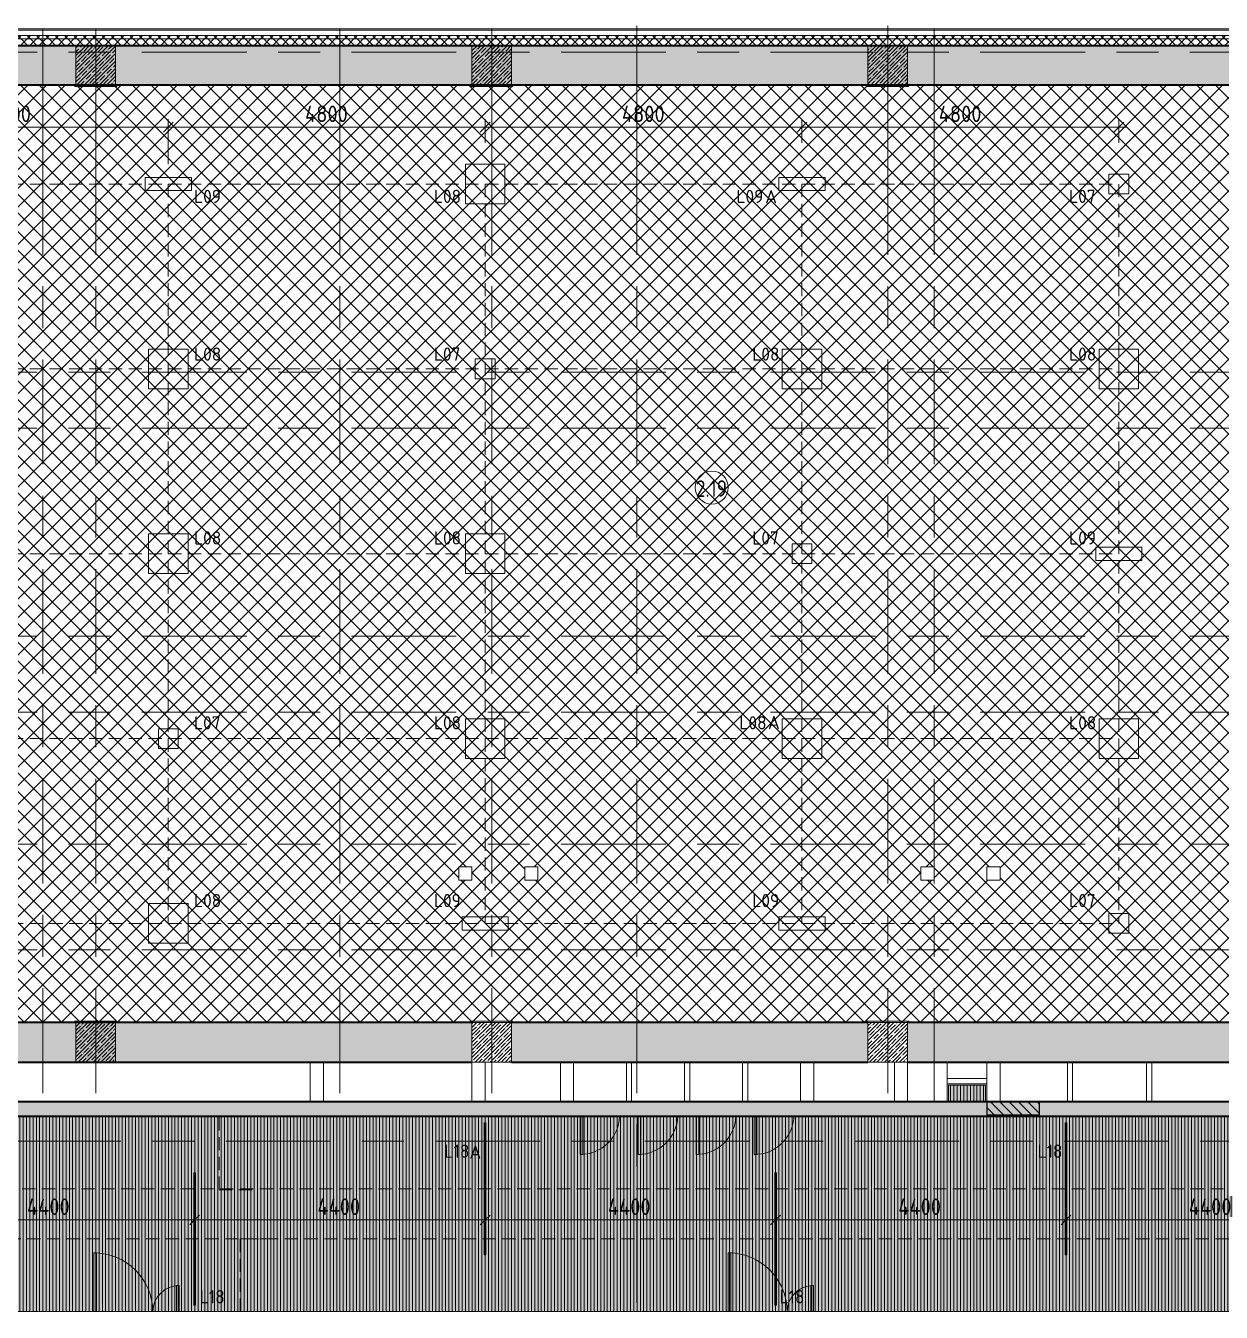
# Model space of a CAD drawing. Header units: millimetres. Extents: x 35224 to 234359, y -8553 to 29000.
# Drawn here: x 47400 to 65512, y 7910 to 27398 of the extents above; entities that cross this region are included whole.
import ezdxf

# ---------------------------------------------------------------- set-up
doc = ezdxf.new("R2010")
doc.units = ezdxf.units.MM
doc.linetypes.add('ADSK_Штрих_ш2 п1', pattern=[300, 200, -100])
doc.linetypes.add('Осевая', pattern=[3175, 635, -476.25, 1587.5, -476.25])
for name, color, linetype, lineweight in [('A-ANNO-DIMS', 7, 'Continuous', 9), ('A-ANNO-DIMS-100', 7, 'Continuous', 9), ('A-AREA-IDEN', 7, 'Continuous', 9), ('A-CLNG-PATT', 7, 'Continuous', 9), ('A-DETL-1', 7, 'ADSK_Штрих_ш2 п1', 9), ('A-DETL-GENF', 7, 'Continuous', 9), ('A-DOOR', 7, 'Continuous', 9), ('A-DOOR-1', 7, 'Continuous', 13), ('A-GLAZ-CWMG', 7, 'Continuous', 9), ('A-WALL', 7, 'Continuous', 9), ('E-LITE-EQPM-IDEN', 7, 'Continuous', 9), ('I-WALL', 7, 'Continuous', 9), ('S-COLS', 7, 'Continuous', 9), ('Оси', 7, 'Continuous', 9), ('Оси-2', 7, 'Осевая', 9)]:
    doc.layers.add(name, color=color, linetype=linetype, lineweight=lineweight)
for name, color, linetype, lineweight, true_color in [('A-ANNO-NOTE', 1, 'Continuous', 9, 0xff0000), ('A-CLNG-1', 7, 'Continuous', 9, 0xc0c0c0), ('A-WALL-1', 7, 'Continuous', 25, 0x3c3c3c), ('A-WALL-2', 7, 'Continuous', 13, 0x3c3c3c), ('A-WALL-3', 7, 'Continuous', 35, 0x3c3c3c), ('A-WALL-FNSH-2', 7, 'Continuous', 9, 0x3c3c3c), ('E-LITE-EQPM-1', 1, 'Continuous', 9, 0xff0000), ('G-ANNO-TEXT-1', 1, 'Continuous', 9, 0xff0000)]:
    doc.layers.add(name, color=color, linetype=linetype, lineweight=lineweight, true_color=true_color)
doc.layers.add('A-CLNG-PATT-1', color=7, linetype='Continuous', lineweight=9, transparency=1)
doc.styles.add('GOST Common', font='GOST_Common.ttf', dxfattribs={"height": 200})
doc.styles.add('GOST Common_1', font='GOST_Common.ttf', dxfattribs={"width": 0.9, "height": 250})
doc.styles.add('ISOCPEUR', font='isocpeur.ttf', dxfattribs={"width": 0.9, "height": 250})
doc.styles.add('ISOCPEUR_1', font='isocpeur.ttf', dxfattribs={"height": 200})
doc.dimstyles.new('ISO-2_5_0_9К_БОЛЬШОЙ', dxfattribs={"dimscale": 304.8, "dimtxt": 248.995294, "dimasz": 0.492126, "dimexe": 0.393701, "dimexo": 0.984252, "dimgap": 0, "dimtad": 1, "dimdec": 0, "dimrnd": 10, "dimzin": 0, "dimdsep": 46, "dimtxsty": 'ISOCPEUR', "dimblk1": 'OBLIQUE', "dimblk2": 'OBLIQUE', "dimsah": 1, "dimcen": 0.09, "dimdle": 0.393701, "dimazin": 0, "dimtfac": 1, "dimtdec": 4, "dimtix": 1, "dimtmove": 0, "dimatfit": 3, "dimfxl": 1, "dimtvp": 1, "dimtolj": 1, "dimtzin": 0, "dimarcsym": 2})
pattern_1 = [(45, (0, 0), (-70.71068, 70.71068), []), (135, (0, 0), (-70.71068, -70.71068), [])]
pattern_2 = [(45, (0, 0), (-57.02463, 57.02463), []), (45, (57.025, 0), (-57.02463, 57.02463), [100.806, -20.161, 3.353, -16.808])]

# ---------------------------------------------------------------- blocks, each defined once
blk = doc.blocks.new('BSC_Колонна _Прямоугольная - 600х600-23205375-План расстановки осветительного оборудования 3 этажа в осях 12-23')
at = {"layer": 'S-COLS'}
h = blk.add_hatch(dxfattribs=at)
h.set_pattern_fill('FP_6', color=256, style=0, pattern_type=2)
h.set_pattern_definition([(45, (-54460, -12000), (-57.02463, 57.02463), []), (45, (-54402.975, -12000), (-57.02463, 57.02463), [100.806, -20.161, 3.353, -16.808])])
h.paths.add_polyline_path([(-300, -300), (300, -300), (300, 300), (-300, 300)])
for p, q in [((300, 300), (-300, 300)), ((-300, 300), (-300, -300)), ((300, -300), (300, 300)), ((-300, -300), (300, -300))]:
    blk.add_line(p, q, dxfattribs=at)
blk = doc.blocks.new('BSC_Колонна _Прямоугольная - 600х600-V16-План расстановки осветительного оборудования 3 этажа в осях 12-23')
at = {"layer": 'S-COLS'}
h = blk.add_hatch(dxfattribs=at)
h.set_pattern_fill('FP_11', color=256, style=0, pattern_type=2)
h.set_pattern_definition([(45, (-60460, -12000), (-57.02463, 57.02463), []), (45, (-60402.975, -12000), (-57.02463, 57.02463), [100.806, -20.161, 3.353, -16.808])])
h.paths.add_polyline_path([(-300, -300), (300, -300), (300, 300), (-300, 300), (-300, -177)])
for p, q in [((300, 300), (-300, 300)), ((-300, 300), (-300, -300)), ((300, -300), (300, 300)), ((-300, -300), (300, -300))]:
    blk.add_line(p, q, dxfattribs=at)
blk = doc.blocks.new('110_Дверь_СКБ_1Ст - д-18 700x2100h_Технический шкаф ЭОМ и СС-23257539-План расстановки осветительного оборудования 3 этажа в осях 12-23')
at = {"layer": 'A-DOOR'}
blk.add_arc((312.5, 100), 600, 90, 177.98443, dxfattribs=at)
at = {"layer": 'A-DOOR-1'}
for p, q in [((312.5, 700), (272.5, 700)), ((272.5, 700), (272.5, 121)), ((312.5, 121), (312.5, 700))]:
    blk.add_line(p, q, dxfattribs=at)
blk = doc.blocks.new('110_Дверь_СКБ_1Ст - д-18 700x2100h_Технический шкаф ЭОМ и СС-V28-План расстановки осветительного оборудования 3 этажа в осях 12-23')
at = {"layer": 'A-DOOR'}
for start, end in [(90, 170), (170.01463, 177.98443)]:
    blk.add_arc((312.5, 100), 600, start, end, dxfattribs=at)
at = {"layer": 'A-DOOR-1'}
for p, q in [((312.5, 700), (272.5, 700)), ((272.5, 700), (272.5, 121)), ((312.5, 121), (312.5, 700))]:
    blk.add_line(p, q, dxfattribs=at)
blk = doc.blocks.new('Downlight - Strip - 2000 мм-27655400-План расстановки осветительного оборудования 3 этажа в осях 12-23')
at = {"layer": 'E-LITE-EQPM-1'}
for p, q in [((-1000, -231), (-1000, -206)), ((-1000, -206), (-981, -206)), ((-981, -231), (-1000, -231)), ((-981, -231), (-981, -206)), ((-981, -206), (981, -206)), ((-981, -206), (-981, -231)), ((-981, -231), (-981, -206)), ((-981, -206), (981, -206)), ((981, -231), (-981, -231)), ((981, -231), (-981, -231)), ((981, -206), (981, -231)), ((981, -231), (981, -206)), ((981, -206), (1000, -206)), ((981, -206), (981, -231)), ((1000, -231), (981, -231)), ((1000, -206), (1000, -231))]:
    blk.add_line(p, q, dxfattribs=at)
blk = doc.blocks.new('Дверь_Витражная_остекление_ - ДВН_ДАО_Главный вход_1200 в свету-31742133-План расстановки осветительного оборудования 3 этажа в осях 12-23')
at = {"layer": 'A-DETL-GENF'}
for p, q in [((-607.5, 925), (-647.5, 925)), ((-647.5, 925), (-647.5, 36)), ((-607.5, 36), (-607.5, 925)), ((647.5, 430), (607.5, 430)), ((607.5, 430), (607.5, 36)), ((647.5, 36), (647.5, 430))]:
    blk.add_line(p, q, dxfattribs=at)
at = {"layer": 'A-DOOR'}
for p, q in [((-647.5, 925), (-647.5, 36)), ((647.5, 430), (647.5, 36))]:
    blk.add_line(p, q, dxfattribs=at)
for centre, radius, start, end in [((-647.5, 30), 895, 0.38541, 90), ((647.5, 30), 400, 90, 179.13502)]:
    blk.add_arc(centre, radius, start, end, dxfattribs=at)
blk = doc.blocks.new('Дверь_Витражная_остекление_ - ДВН_ДАО_Главный вход_1200 в свету-V50-План расстановки осветительного оборудования 3 этажа в осях 12-23')
at = {"layer": 'A-DETL-GENF'}
for p, q in [((-607, 925), (-647, 925)), ((-647, 925), (-647, 35)), ((-607, 35), (-607, 925)), ((647, 430), (607, 430)), ((607, 430), (607, 35)), ((647, 35), (647, 430))]:
    blk.add_line(p, q, dxfattribs=at)
at = {"layer": 'A-DOOR'}
for p, q in [((-647, 925), (-647, 35)), ((647, 430), (647, 35))]:
    blk.add_line(p, q, dxfattribs=at)
for centre, radius, start, end in [((-647, 30), 895, 37.7119, 90), ((-647, 30), 895, 0.3389, 34.9962), ((647, 30), 400, 90, 179.2393)]:
    blk.add_arc(centre, radius, start, end, dxfattribs=at)
blk = doc.blocks.new('Прямоугольный импост - 50 x 70 мм-31720913-План расстановки осветительного оборудования 3 этажа в осях 12-23')
at = {"layer": 'A-GLAZ-CWMG'}
blk.add_line((59605, 7921), (60400, 7921), dxfattribs=at)
blk = doc.blocks.new('Прямоугольный импост - 50 x 70 мм-31701710-План расстановки осветительного оборудования 3 этажа в осях 12-23')
at = {"layer": 'A-GLAZ-CWMG'}
blk.add_line((58040, 7921), (59335, 7921), dxfattribs=at)
blk = doc.blocks.new('Прямоугольный импост - 50 x 70 мм-32257329-План расстановки осветительного оборудования 3 этажа в осях 12-23')
at = {"layer": 'A-GLAZ-CWMG'}
blk.add_line((0, -35), (-70, -35), dxfattribs=at)
blk = doc.blocks.new('Прямоугольный импост - 50 x 70 мм-32257330-План расстановки осветительного оборудования 3 этажа в осях 12-23')
at = {"layer": 'A-GLAZ-CWMG'}
blk.add_line((-70, -35), (0, -35), dxfattribs=at)
blk = doc.blocks.new('Прямоугольный импост - 50 x 70 мм-32257325-План расстановки осветительного оборудования 3 этажа в осях 12-23')
at = {"layer": 'A-GLAZ-CWMG'}
blk.add_line((35, -35), (-35, -35), dxfattribs=at)
blk = doc.blocks.new('Прямоугольный импост - 50 x 70 мм-31701712-План расстановки осветительного оборудования 3 этажа в осях 12-23')
at = {"layer": 'A-GLAZ-CWMG'}
blk.add_line((59405, 7921), (59535, 7921), dxfattribs=at)
blk = doc.blocks.new('Прямоугольный импост - 50 x 70 мм-32257326-План расстановки осветительного оборудования 3 этажа в осях 12-23')
at = {"layer": 'A-GLAZ-CWMG'}
blk.add_line((35, -35), (-35, -35), dxfattribs=at)
blk = doc.blocks.new('DIMBLOCK21-План расстановки осветительного оборудования 3 этажа в осях 12-23')
at = {"layer": 'A-ANNO-DIMS-100'}
for p, q in [((44760, 25625), (44760, 25982)), ((49560, 25300), (49560, 25982)), ((44760, 25862), (49560, 25862)), ((44760, 25862), (44760, 25625)), ((49560, 25862), (49560, 25300))]:
    blk.add_line(p, q, dxfattribs=at)
at = {"layer": 'A-ANNO-DIMS-100', "lineweight": 20}
for p, q in [((44760, 25862), (44835, 25937)), ((49560, 25862), (49635, 25937)), ((44760, 25862), (44685, 25787)), ((49560, 25862), (49485, 25787))]:
    blk.add_line(p, q, dxfattribs=at)
at = {"layer": 'A-ANNO-DIMS-100', "color": 0, "insert": (46832, 26188), "char_height": 250, "width": 787.21, "attachment_point": 1, "line_spacing_factor": 1.149209, "style": 'ISOCPEUR'}
blk.add_mtext('4800', dxfattribs=at)
blk = doc.blocks.new('_Oblique')
at = {"color": 0, "linetype": 'ByBlock', "lineweight": -2}
blk.add_line((-0.5, -0.5), (0.5, 0.5), dxfattribs=at)
blk = doc.blocks.new('DIMBLOCK22-План расстановки осветительного оборудования 3 этажа в осях 12-23')
at = {"layer": 'A-ANNO-DIMS-100'}
for p, q in [((49560, 25300), (49560, 25982)), ((54360, 25625), (54360, 25982)), ((49560, 25862), (54360, 25862)), ((49560, 25862), (49560, 25300)), ((54360, 25862), (54360, 25625))]:
    blk.add_line(p, q, dxfattribs=at)
at = {"layer": 'A-ANNO-DIMS-100', "lineweight": 20}
for p, q in [((49560, 25862), (49635, 25937)), ((54360, 25862), (54435, 25937)), ((49560, 25862), (49485, 25787)), ((54360, 25862), (54285, 25787))]:
    blk.add_line(p, q, dxfattribs=at)
at = {"layer": 'A-ANNO-DIMS-100', "color": 0, "insert": (51632, 26188), "char_height": 250, "width": 787.21, "attachment_point": 1, "line_spacing_factor": 1.149209, "style": 'ISOCPEUR'}
blk.add_mtext('4800', dxfattribs=at)
blk = doc.blocks.new('DIMBLOCK23-План расстановки осветительного оборудования 3 этажа в осях 12-23')
at = {"layer": 'A-ANNO-DIMS-100'}
for p, q in [((54360, 25625), (54360, 25982)), ((59160, 25625), (59160, 25982)), ((54360, 25862), (59160, 25862)), ((54360, 25862), (54360, 25625)), ((59160, 25862), (59160, 25625))]:
    blk.add_line(p, q, dxfattribs=at)
at = {"layer": 'A-ANNO-DIMS-100', "lineweight": 20}
for p, q in [((54360, 25862), (54435, 25937)), ((59160, 25862), (59235, 25937)), ((54360, 25862), (54285, 25787)), ((59160, 25862), (59085, 25787))]:
    blk.add_line(p, q, dxfattribs=at)
at = {"layer": 'A-ANNO-DIMS-100', "color": 0, "insert": (56432, 26188), "char_height": 250, "width": 787.21, "attachment_point": 1, "line_spacing_factor": 1.149209, "style": 'ISOCPEUR'}
blk.add_mtext('4800', dxfattribs=at)
blk = doc.blocks.new('DIMBLOCK24-План расстановки осветительного оборудования 3 этажа в осях 12-23')
at = {"layer": 'A-ANNO-DIMS-100'}
for p, q in [((59160, 25625), (59160, 25982)), ((63960, 25625), (63960, 25982)), ((59160, 25862), (64080, 25862)), ((59160, 25862), (59160, 25625)), ((63960, 25862), (63960, 25625))]:
    blk.add_line(p, q, dxfattribs=at)
at = {"layer": 'A-ANNO-DIMS-100', "lineweight": 20}
for p, q in [((59160, 25862), (59235, 25937)), ((63960, 25862), (64035, 25937)), ((59160, 25862), (59085, 25787)), ((63960, 25862), (63885, 25787))]:
    blk.add_line(p, q, dxfattribs=at)
at = {"layer": 'A-ANNO-DIMS-100', "color": 0, "insert": (61232, 26188), "char_height": 250, "width": 787.21, "attachment_point": 1, "line_spacing_factor": 1.149209, "style": 'ISOCPEUR'}
blk.add_mtext('4800', dxfattribs=at)
blk = doc.blocks.new('Марка_Помещения - Номер-25198446-План расстановки осветительного оборудования 3 этажа в осях 12-23')
at = {"layer": 'A-AREA-IDEN'}
for start, end in [(360, 180), (180, 360)]:
    blk.add_arc((0, 0), 2.5, start, end, dxfattribs=at)
blk = doc.blocks.new('DIMBLOCK44-План расстановки осветительного оборудования 3 этажа в осях 12-23')
at = {"layer": 'A-ANNO-DIMS-100'}
for p, q in [((45559, 9114), (45559, 9428)), ((49959, 9114), (49959, 9428)), ((45559, 9308), (49959, 9308)), ((45559, 9308), (45559, 9114)), ((49959, 9308), (49959, 9114))]:
    blk.add_line(p, q, dxfattribs=at)
at = {"layer": 'A-ANNO-DIMS-100', "lineweight": 20}
for p, q in [((45559, 9308), (45634, 9383)), ((49959, 9308), (50034, 9383)), ((45559, 9308), (45484, 9233)), ((49959, 9308), (49884, 9233))]:
    blk.add_line(p, q, dxfattribs=at)
at = {"layer": 'A-ANNO-DIMS-100', "color": 0, "insert": (47419, 9634), "char_height": 250, "width": 815.94, "attachment_point": 1, "line_spacing_factor": 1.149209, "style": 'ISOCPEUR'}
blk.add_mtext('4400', dxfattribs=at)
blk = doc.blocks.new('DIMBLOCK45-План расстановки осветительного оборудования 3 этажа в осях 12-23')
at = {"layer": 'A-ANNO-DIMS-100'}
for p, q in [((49959, 9114), (49959, 9428)), ((54359, 9114), (54359, 9428)), ((49959, 9308), (54359, 9308)), ((49959, 9308), (49959, 9114)), ((54359, 9308), (54359, 9114))]:
    blk.add_line(p, q, dxfattribs=at)
at = {"layer": 'A-ANNO-DIMS-100', "lineweight": 20}
for p, q in [((49959, 9308), (50034, 9383)), ((54359, 9308), (54434, 9383)), ((49959, 9308), (49884, 9233)), ((54359, 9308), (54284, 9233))]:
    blk.add_line(p, q, dxfattribs=at)
at = {"layer": 'A-ANNO-DIMS-100', "color": 0, "insert": (51819, 9634), "char_height": 250, "width": 815.94, "attachment_point": 1, "line_spacing_factor": 1.149209, "style": 'ISOCPEUR'}
blk.add_mtext('4400', dxfattribs=at)
blk = doc.blocks.new('DIMBLOCK46-План расстановки осветительного оборудования 3 этажа в осях 12-23')
at = {"layer": 'A-ANNO-DIMS-100'}
for p, q in [((54359, 9114), (54359, 9428)), ((58759, 9114), (58759, 9428)), ((54359, 9308), (58759, 9308)), ((54359, 9308), (54359, 9114)), ((58759, 9308), (58759, 9114))]:
    blk.add_line(p, q, dxfattribs=at)
at = {"layer": 'A-ANNO-DIMS-100', "lineweight": 20}
for p, q in [((54359, 9308), (54434, 9383)), ((58759, 9308), (58834, 9383)), ((54359, 9308), (54284, 9233)), ((58759, 9308), (58684, 9233))]:
    blk.add_line(p, q, dxfattribs=at)
at = {"layer": 'A-ANNO-DIMS-100', "color": 0, "insert": (56219, 9634), "char_height": 250, "width": 815.94, "attachment_point": 1, "line_spacing_factor": 1.149209, "style": 'ISOCPEUR'}
blk.add_mtext('4400', dxfattribs=at)
blk = doc.blocks.new('DIMBLOCK47-План расстановки осветительного оборудования 3 этажа в осях 12-23')
at = {"layer": 'A-ANNO-DIMS-100'}
for p, q in [((58759, 9114), (58759, 9428)), ((63159, 9114), (63159, 9428)), ((58759, 9308), (63159, 9308)), ((58759, 9308), (58759, 9114)), ((63159, 9308), (63159, 9114))]:
    blk.add_line(p, q, dxfattribs=at)
at = {"layer": 'A-ANNO-DIMS-100', "lineweight": 20}
for p, q in [((58759, 9308), (58834, 9383)), ((63159, 9308), (63234, 9383)), ((58759, 9308), (58684, 9233)), ((63159, 9308), (63084, 9233))]:
    blk.add_line(p, q, dxfattribs=at)
at = {"layer": 'A-ANNO-DIMS-100', "color": 0, "insert": (60619, 9634), "char_height": 250, "width": 815.94, "attachment_point": 1, "line_spacing_factor": 1.149209, "style": 'ISOCPEUR'}
blk.add_mtext('4400', dxfattribs=at)
blk = doc.blocks.new('DIMBLOCK48-План расстановки осветительного оборудования 3 этажа в осях 12-23')
at = {"layer": 'A-ANNO-DIMS-100'}
for p, q in [((63159, 9114), (63159, 9428)), ((67559, 9114), (67559, 9428)), ((63159, 9308), (67559, 9308)), ((63159, 9308), (63159, 9114)), ((67559, 9308), (67559, 9114))]:
    blk.add_line(p, q, dxfattribs=at)
at = {"layer": 'A-ANNO-DIMS-100', "lineweight": 20}
for p, q in [((63159, 9308), (63234, 9383)), ((67559, 9308), (67634, 9383)), ((63159, 9308), (63084, 9233)), ((67559, 9308), (67484, 9233))]:
    blk.add_line(p, q, dxfattribs=at)
at = {"layer": 'A-ANNO-DIMS-100', "color": 0, "insert": (65019, 9634), "char_height": 250, "width": 815.94, "attachment_point": 1, "line_spacing_factor": 1.149209, "style": 'ISOCPEUR'}
blk.add_mtext('4400', dxfattribs=at)

msp = doc.modelspace()

# ---------------------------------------------------------------- hatches: boundary and pattern name
at = {"layer": 'A-CLNG-PATT'}
h = msp.add_hatch(dxfattribs=at)
h.set_pattern_fill('FP_50', color=256, style=0, pattern_type=2)
h.set_pattern_definition([(45, (0, 0), (-141.42136, 141.42136), []), (135, (0, 0), (-141.42136, -141.42136), [])])
h.paths.add_polyline_path([(66122.1, 12300), (66122.1, 26500), (42760, 26500), (42760, 12300), (65951.5, 12300)])
h.paths.add_polyline_path([(61160, 14457), (60960, 14457), (60960, 14657), (61160, 14657)])
h.paths.add_polyline_path([(62160, 14457), (61960, 14457), (61960, 14657), (62160, 14657)])
h.paths.add_polyline_path([(55160, 14457), (54960, 14457), (54960, 14657), (55160, 14657)])
h.paths.add_polyline_path([(53960, 14457), (53960, 14657), (54160, 14657), (54160, 14457)])
h = msp.add_hatch(dxfattribs=at)
h.set_pattern_fill('FP_53', color=256, style=0, pattern_type=2)
h.set_pattern_definition([(90, (69761, -2785.95), (-50, 3e-15), [])])
h.paths.add_polyline_path([(74079, 7921), (74079, 8301), (75459, 8301), (75459, 10879.5), (42401, 10879), (42401, 10209), (38910, 10209), (38910, 7921), (73220.6, 7921)])
h.paths.add_polyline_path([(61939, 11100), (61939, 11349), (61381, 11349), (61381, 11100), (61676.9, 11100)])
at = {"layer": 'A-CLNG-PATT-1'}
h = msp.add_hatch(color=256, dxfattribs=at)
h.paths.add_polyline_path([(74079, 7921), (74079, 8301), (75459, 8301), (75459, 10879.5), (42401, 10879), (42401, 10209), (38910, 10209), (38910, 7921), (73220.6, 7921)])
h.paths.add_polyline_path([(61939, 11100), (61939, 11349), (61381, 11349), (61381, 11100), (61676.9, 11100)])
at = {"layer": 'A-WALL'}
h = msp.add_hatch(dxfattribs=at)
h.set_pattern_fill('FP_3', color=256, style=0, pattern_type=2)
h.set_pattern_definition(pattern_1)
h.paths.add_polyline_path([(84487.9, 27200), (84500.7, 27200), (84500.7, 27250), (42060, 27250), (42060, 27200), (84124.4, 27200)])
h = msp.add_hatch(dxfattribs=at)
h.set_pattern_fill('FP_3', color=256, style=0, pattern_type=2)
h.set_pattern_definition(pattern_1)
h.paths.add_polyline_path([(84487.9, 27100), (84500.7, 27100), (84500.7, 27200), (42160, 27200), (42160, 27100), (84124.4, 27100)])
at = {"layer": 'I-WALL'}
h = msp.add_hatch(dxfattribs=at)
h.set_pattern_fill('FP_1', color=256, style=0, pattern_type=2)
h.set_pattern_definition(pattern_2)
h.paths.add_polyline_path([(66122.1, 26500), (66123.1, 26658.1), (66760, 26658.1), (66760, 27100), (42760, 27100), (42760, 26500), (65951.5, 26500)])
h = msp.add_hatch(dxfattribs=at)
h.set_pattern_fill('FP_1', color=256, style=0, pattern_type=2)
h.set_pattern_definition(pattern_2)
h.paths.add_polyline_path([(65951.5, 11700), (66122.1, 11700), (66122.1, 12300), (60760, 12300), (60760, 11700), (64497.6, 11700)])
h.paths.add_polyline_path([(60160, 11700), (60160, 12300), (54760, 12300), (54760, 11700), (58682.3, 11700)])
h.paths.add_polyline_path([(54160, 11700), (54160, 12300), (42160, 12300), (42160, 11700), (49959.3, 11700)])
h = msp.add_hatch(dxfattribs=at)
h.set_pattern_fill('FP_1', color=256, style=0, pattern_type=2)
h.set_pattern_definition(pattern_2)
h.paths.add_polyline_path([(84500.7, 10880), (84500.7, 11100), (80850, 11100), (80850, 10900), (80350, 10900), (80350, 11100), (75980, 11100), (75980, 10900), (75480, 10900), (75480, 11100), (74040, 11100), (74040, 10900), (73540, 10900), (73540, 11100), (42380, 11100), (42380, 10880), (83397.5, 10880)])
h = msp.add_hatch(dxfattribs=at)
h.set_pattern_fill('FP_8', color=256, style=0, pattern_type=2)
h.set_pattern_definition([(135, (0, 0), (-70.71068, -70.71068), [])])
h.paths.add_polyline_path([(61960, 10900), (62760, 10900), (62760, 11100), (61960, 11100)])
at = {"layer": 'S-COLS'}
h = msp.add_hatch(dxfattribs=at)
h.set_pattern_fill('FP_1', color=256, style=0, pattern_type=2)
h.set_pattern_definition(pattern_2)
h.paths.add_polyline_path([(48160, 26500), (48760, 26500), (48760, 27100), (48160, 27100)])
h = msp.add_hatch(dxfattribs=at)
h.set_pattern_fill('FP_1', color=256, style=0, pattern_type=2)
h.set_pattern_definition(pattern_2)
h.paths.add_polyline_path([(54760, 26500), (54760, 27100), (54160, 27100), (54160, 26500)])
h = msp.add_hatch(dxfattribs=at)
h.set_pattern_fill('FP_1', color=256, style=0, pattern_type=2)
h.set_pattern_definition(pattern_2)
h.paths.add_polyline_path([(60160, 26500), (60760, 26500), (60760, 27100), (60160, 27100)])
h = msp.add_hatch(dxfattribs=at)
h.set_pattern_fill('FP_1', color=256, style=0, pattern_type=2)
h.set_pattern_definition(pattern_2)
h.paths.add_polyline_path([(48160, 11700), (48760, 11700), (48760, 12300), (48160, 12300)])

# ---------------------------------------------------------------- linework, layer by layer
at = {"layer": 'A-ANNO-NOTE'}
for p, q in [((54060, 25300), (54660, 25300)), ((54060, 24700), (54060, 25300)), ((54660, 25300), (54660, 24700)), ((63810, 25150), (64110, 25150)), ((63810, 24850), (63810, 25150)), ((64110, 25150), (64110, 24850)), ((49210, 25100), (49910, 25100)), ((49210, 24900), (49210, 25100)), ((49910, 25100), (49910, 24900)), ((58810, 25100), (59510, 25100)), ((58810, 24900), (58810, 25100)), ((59510, 25100), (59510, 24900)), ((49910, 24900), (49210, 24900)), ((59510, 24900), (58810, 24900)), ((64110, 24850), (63810, 24850)), ((54660, 24700), (54060, 24700)), ((49260, 22500), (49860, 22500)), ((49260, 21900), (49260, 22500)), ((49860, 22500), (49860, 21900)), ((58860, 22500), (59460, 22500)), ((58860, 21900), (58860, 22500)), ((59460, 22500), (59460, 21900)), ((63660, 22500), (64260, 22500)), ((63660, 21900), (63660, 22500)), ((64260, 22500), (64260, 21900)), ((54210, 22350), (54510, 22350)), ((54210, 22050), (54210, 22350)), ((54510, 22350), (54510, 22050)), ((54510, 22050), (54210, 22050)), ((49860, 21900), (49260, 21900)), ((59460, 21900), (58860, 21900)), ((64260, 21900), (63660, 21900)), ((49260, 19700), (49860, 19700)), ((49260, 19100), (49260, 19700)), ((49860, 19700), (49860, 19100)), ((54060, 19700), (54660, 19700)), ((54060, 19100), (54060, 19700)), ((54660, 19700), (54660, 19100)), ((59010, 19550), (59310, 19550)), ((59010, 19250), (59010, 19550)), ((59310, 19550), (59310, 19250)), ((63610, 19500), (64310, 19500)), ((63610, 19300), (63610, 19500)), ((64310, 19500), (64310, 19300)), ((64310, 19300), (63610, 19300)), ((49860, 19100), (49260, 19100)), ((54660, 19100), (54060, 19100)), ((59310, 19250), (59010, 19250)), ((54060, 16900), (54660, 16900)), ((54060, 16300), (54060, 16900)), ((54660, 16900), (54660, 16300)), ((58860, 16900), (59460, 16900)), ((58860, 16300), (58860, 16900)), ((59460, 16900), (59460, 16300)), ((63660, 16900), (64260, 16900)), ((63660, 16300), (63660, 16900)), ((64260, 16900), (64260, 16300)), ((49410, 16750), (49710, 16750)), ((49410, 16450), (49410, 16750)), ((49710, 16750), (49710, 16450)), ((49710, 16450), (49410, 16450)), ((54660, 16300), (54060, 16300)), ((59460, 16300), (58860, 16300)), ((64260, 16300), (63660, 16300)), ((49260, 14100), (49860, 14100)), ((49260, 13500), (49260, 14100)), ((49860, 14100), (49860, 13500)), ((54010, 13900), (54710, 13900)), ((54010, 13700), (54010, 13900)), ((54710, 13900), (54710, 13700)), ((58810, 13900), (59510, 13900)), ((58810, 13700), (58810, 13900)), ((59510, 13900), (59510, 13700)), ((63810, 13950), (64110, 13950)), ((63810, 13650), (63810, 13950)), ((64110, 13950), (64110, 13650)), ((54710, 13700), (54010, 13700)), ((59510, 13700), (58810, 13700)), ((64110, 13650), (63810, 13650)), ((49860, 13500), (49260, 13500))]:
    msp.add_line(p, q, dxfattribs=at)
at = {"layer": 'A-CLNG-1'}
for p, q in [((53960, 14657), (54160, 14657)), ((53960, 14457), (53960, 14657)), ((54160, 14657), (54160, 14457)), ((54960, 14657), (55160, 14657)), ((54960, 14457), (54960, 14657)), ((55160, 14657), (55160, 14457)), ((60960, 14657), (61160, 14657)), ((60960, 14457), (60960, 14657)), ((61160, 14657), (61160, 14457)), ((61960, 14657), (62160, 14657)), ((61960, 14457), (61960, 14657)), ((62160, 14657), (62160, 14457)), ((54160, 14457), (53960, 14457)), ((55160, 14457), (54960, 14457)), ((61160, 14457), (60960, 14457)), ((62160, 14457), (61960, 14457)), ((60760, 12300), (54160, 12300)), ((75459, 10879.5), (61939, 10879.5)), ((38910, 7921), (74079, 7921))]:
    msp.add_line(p, q, dxfattribs=at)
at = {"layer": 'A-DETL-1'}
for p, q in [((44760, 25000), (63960, 25000)), ((49560, 25000), (49560, 13800)), ((54360, 25000), (54360, 13800)), ((59160, 25000), (59160, 13800)), ((63960, 25000), (63960, 13800)), ((44760, 22200), (63960, 22200)), ((44760, 19400), (63960, 19400)), ((44760, 16600), (63960, 16600)), ((44760, 13800), (63960, 13800)), ((50329, 10864.5), (50329, 9764.5)), ((45546.3, 9779.5), (71924.2, 9779.5)), ((50329, 9764.5), (50929, 9764.5)), ((41124.2, 9020), (67571.7, 9020)), ((50649, 7920), (50649, 9020)), ((50649, 9020), (51149, 9020))]:
    msp.add_line(p, q, dxfattribs=at)
at = {"layer": 'A-WALL'}
for p, q in [((84500.7, 27250), (42010, 27250)), ((84500.7, 27200), (42060, 27200))]:
    msp.add_line(p, q, dxfattribs=at)
at = {"layer": 'A-WALL-1'}
for p, q in [((62760, 11100), (61960, 11100)), ((61960, 11100), (61960, 10900)), ((62760, 10900), (62760, 11100)), ((61960, 10900), (62760, 10900))]:
    msp.add_line(p, q, dxfattribs=at)
at = {"layer": 'A-WALL-2'}
msp.add_line((84500.7, 27330), (41930, 27330), dxfattribs=at)
at = {"layer": 'A-WALL-3'}
for p, q in [((42760, 27100), (66760, 27100)), ((66122.1, 26500), (42760, 26500)), ((54160, 12300), (42760, 12300)), ((60160, 12300), (54760, 12300)), ((66122.1, 12300), (60760, 12300)), ((42160, 11700), (54160, 11700)), ((54760, 11700), (60160, 11700)), ((60760, 11700), (66122.1, 11700)), ((73540, 11100), (42380, 11100)), ((42380, 10880), (84500.7, 10880))]:
    msp.add_line(p, q, dxfattribs=at)
at = {"layer": 'A-WALL-FNSH-2'}
msp.add_line((84500.7, 27350), (41910, 27350), dxfattribs=at)
at = {"layer": 'I-WALL'}
for p, q in [((48140, 26480), (48140, 26479)), ((48140, 26480), (48781.3, 26480)), ((48781.3, 26479), (48140, 26479)), ((48780.3, 26480), (48780.3, 26500)), ((48781.3, 26500), (48781.3, 26479)), ((54140, 26480), (54781, 26480)), ((54140, 26480), (54140, 26479)), ((54781, 26479), (54140, 26479)), ((54781, 26479), (54781, 26480)), ((60140, 26480), (60781, 26480)), ((60140, 26480), (60140, 26479)), ((60781, 26479), (60140, 26479)), ((60781, 26479), (60781, 26480)), ((48139, 12321), (48780, 12321)), ((48139, 12321), (48139, 12320)), ((48780, 12320), (48139, 12320)), ((48780, 12320), (48780, 12321)), ((54139, 12321), (54780, 12321)), ((54139, 12321), (54139, 12320)), ((54780, 12320), (54139, 12320)), ((54780, 12320), (54780, 12321)), ((60139, 12321), (60780, 12321)), ((60139, 12321), (60139, 12320)), ((60780, 12320), (60139, 12320)), ((60780, 12320), (60780, 12321)), ((51710, 11100), (51710, 11700)), ((51910, 11700), (51910, 11100)), ((54160, 11100), (54160, 11700)), ((54360, 11700), (54360, 11100)), ((55500, 11100), (55500, 11700)), ((55700, 11700), (55700, 11100)), ((56499.2, 11100), (56499.2, 11700)), ((56579.2, 11700), (56579.2, 11100)), ((57379.2, 11100), (57379.2, 11700)), ((57459.2, 11700), (57459.2, 11100)), ((58259.2, 11100), (58259.2, 11700)), ((58339.2, 11700), (58339.2, 11100)), ((59140, 11100), (59140, 11700)), ((59340, 11700), (59340, 11100)), ((60560, 11100), (60560, 11700)), ((60760, 11700), (60760, 11100)), ((61160, 11100), (61160, 11700)), ((61360, 11700), (61360, 11100)), ((61960, 11100), (61960, 11700)), ((62160, 11700), (62160, 11100)), ((63180, 11100), (63180, 11700)), ((63260, 11700), (63260, 11100)), ((64380, 11100), (64380, 11700)), ((64460, 11700), (64460, 11100)), ((61360, 11450), (61960, 11450)), ((61360, 11370), (61960, 11370)), ((61940, 11350), (61380, 11350)), ((61380, 11350), (61380, 11100)), ((61939, 11349), (61381, 11349)), ((61381, 11349), (61381, 11100)), ((61939, 11100), (61939, 11349)), ((61940, 11100), (61940, 11350)), ((61381, 10879), (42401, 10879)), ((55747.8, 10880), (55747.8, 10879)), ((56447.8, 10880), (56447.8, 10879)), ((56627.8, 10880), (56627.8, 10879)), ((57327.8, 10880), (57327.8, 10879)), ((57507.8, 10880), (57507.8, 10879)), ((58207.8, 10880), (58207.8, 10879)), ((58387.8, 10880), (58387.8, 10879)), ((59087.8, 10880), (59087.8, 10879)), ((38910, 7920), (74100, 7920)), ((48360, 7921), (48360, 7920)), ((50860, 7921), (50860, 7920)), ((53910, 7921), (53910, 7920)), ((55110, 7920), (55110, 7921)), ((57970, 7920), (57970, 7921)), ((60470, 7921), (60470, 7920)), ((62910, 7921), (62910, 7920)), ((64110, 7920), (64110, 7921))]:
    msp.add_line(p, q, dxfattribs=at)
at = {"layer": 'S-COLS'}
for p, q in [((48760, 27100), (48160, 27100)), ((48160, 27100), (48160, 26500)), ((48760, 26500), (48760, 27100)), ((54760, 27100), (54160, 27100)), ((54160, 27100), (54160, 26500)), ((54760, 26500), (54760, 27100)), ((60760, 27100), (60160, 27100)), ((60160, 27100), (60160, 26500)), ((60760, 26500), (60760, 27100)), ((48160, 26500), (48760, 26500)), ((54160, 26500), (54760, 26500)), ((60160, 26500), (60760, 26500)), ((48760, 12300), (48160, 12300)), ((48160, 12300), (48160, 11700)), ((48760, 11700), (48760, 12300)), ((48160, 11700), (48760, 11700))]:
    msp.add_line(p, q, dxfattribs=at)
at = {"layer": 'Оси'}
for p, q in [((47660, 24850), (47660, 27350)), ((48460, 24850), (48460, 27350)), ((52160, 24850), (52160, 27350)), ((54460, 24850), (54460, 27350)), ((56660, 24898.1), (56660, 27398.1)), ((60460, 24898.1), (60460, 27398.1)), ((61160, 24850), (61160, 27350))]:
    msp.add_line(p, q, dxfattribs=at)
at = {"layer": 'Оси-2'}
for p, q in [((38524.2, 27000), (82250, 27000)), ((47660, 593.7), (47660, 24850)), ((48460, 593.7), (48460, 24850)), ((52160, 593.7), (52160, 24850)), ((54460, 593.7), (54460, 24850)), ((56660, 593.7), (56660, 24898.1)), ((60460, 593.7), (60460, 24898.1)), ((61160, 593.7), (61160, 24850)), ((38524.2, 22150), (82250, 22150)), ((38524.2, 21300), (82250, 21300)), ((38524.2, 18150), (82250, 18150)), ((38524.2, 17000), (82250, 17000)), ((38524.2, 15000), (81650, 15000)), ((38524.2, 13400), (81650, 13400)), ((38524.2, 11100), (82250, 11100)), ((39794.2, 10500), (82250, 10500))]:
    msp.add_line(p, q, dxfattribs=at)

# ---------------------------------------------------------------- block references
at = {"layer": 'A-AREA-IDEN', "xscale": 99.99999999999993, "yscale": 99.99999999999993, "zscale": 99.99999999999993}
msp.add_blockref('Марка_Помещения - Номер-25198446-План расстановки осветительного оборудования 3 этажа в осях 12-23', (57792.3, 20403.2), dxfattribs=at)
at = {"layer": 'A-DOOR', "rotation": 180}
for name, p in [('110_Дверь_СКБ_1Ст - д-18 700x2100h_Технический шкаф ЭОМ и СС-23257539-План расстановки осветительного оборудования 3 этажа в осях 12-23', (56110.3, 11000)), ('110_Дверь_СКБ_1Ст - д-18 700x2100h_Технический шкаф ЭОМ и СС-23257539-План расстановки осветительного оборудования 3 этажа в осях 12-23', (56990.3, 11000)), ('110_Дверь_СКБ_1Ст - д-18 700x2100h_Технический шкаф ЭОМ и СС-23257539-План расстановки осветительного оборудования 3 этажа в осях 12-23', (57870.3, 11000)), ('110_Дверь_СКБ_1Ст - д-18 700x2100h_Технический шкаф ЭОМ и СС-V28-План расстановки осветительного оборудования 3 этажа в осях 12-23', (58750.3, 11000))]:
    msp.add_blockref(name, p, dxfattribs=at)
at = {"layer": 'A-DOOR'}
for name, p in [('Дверь_Витражная_остекление_ - ДВН_ДАО_Главный вход_1200 в свету-31742133-План расстановки осветительного оборудования 3 этажа в осях 12-23', (49077.5, 7885)), ('Дверь_Витражная_остекление_ - ДВН_ДАО_Главный вход_1200 в свету-V50-План расстановки осветительного оборудования 3 этажа в осях 12-23', (58687.5, 7885.7))]:
    msp.add_blockref(name, p, dxfattribs=at)
at = {"layer": 'A-GLAZ-CWMG', "rotation": 180}
msp.add_blockref('Прямоугольный импост - 50 x 70 мм-32257330-План расстановки осветительного оборудования 3 этажа в осях 12-23', (57970, 7885.7), dxfattribs=at)
at = {"layer": 'A-GLAZ-CWMG'}
for name in ['Прямоугольный импост - 50 x 70 мм-31701710-План расстановки осветительного оборудования 3 этажа в осях 12-23', 'Прямоугольный импост - 50 x 70 мм-31701712-План расстановки осветительного оборудования 3 этажа в осях 12-23', 'Прямоугольный импост - 50 x 70 мм-31720913-План расстановки осветительного оборудования 3 этажа в осях 12-23']:
    msp.add_blockref(name, (0, 0), dxfattribs=at)
at = {"layer": 'A-GLAZ-CWMG', "extrusion": (0, 0, -1), "rotation": 180}
for name, p in [('Прямоугольный импост - 50 x 70 мм-32257325-План расстановки осветительного оборудования 3 этажа в осях 12-23', (-59370, 7885.7)), ('Прямоугольный импост - 50 x 70 мм-32257326-План расстановки осветительного оборудования 3 этажа в осях 12-23', (-59570, 7885.7)), ('Прямоугольный импост - 50 x 70 мм-32257329-План расстановки осветительного оборудования 3 этажа в осях 12-23', (-60470, 7885.7))]:
    msp.add_blockref(name, p, dxfattribs=at)
at = {"layer": 'E-LITE-EQPM-1'}
for p, rotation in [((54577.6, 9779.5), 269.9999999999997), ((62940.4, 9779.5), 89.9999999999999), ((49740.4, 9020), 89.9999999999999), ((58977.6, 9020), 269.9999999999997)]:
    msp.add_blockref('Downlight - Strip - 2000 мм-27655400-План расстановки осветительного оборудования 3 этажа в осях 12-23', p, dxfattribs=dict(at, rotation=rotation))
at = {"layer": 'S-COLS'}
for name, p in [('BSC_Колонна _Прямоугольная - 600х600-23205375-План расстановки осветительного оборудования 3 этажа в осях 12-23', (54460, 12000)), ('BSC_Колонна _Прямоугольная - 600х600-V16-План расстановки осветительного оборудования 3 этажа в осях 12-23', (60460, 12000))]:
    msp.add_blockref(name, p, dxfattribs=at)

# ---------------------------------------------------------------- texts
at = {"layer": 'A-AREA-IDEN', "insert": (57550.5, 20511.8), "char_height": 250, "width": 606.076, "attachment_point": 1, "style": 'GOST Common_1'}
msp.add_mtext('2.19', dxfattribs=at)
at = {"layer": 'E-LITE-EQPM-IDEN', "char_height": 200, "attachment_point": 1, "style": 'GOST Common'}
for s, insert, width in [('L09', (49950.3, 24913.1), 529.114), ('L08', (53583.3, 24913.1), 529.114), ('L09', (58166.6, 24913.1), 529.114), ('L07', (63206.6, 24913.1), 529.114), ('L08', (49950.3, 22524.4), 529.114), ('L07', (53583.3, 22524.4), 529.114), ('L08', (58406.6, 22524.4), 529.114), ('L08', (63206.6, 22524.4), 529.114), ('L08', (49950.3, 19739.3), 529.114), ('L08', (53583.3, 19739.3), 529.114), ('L07', (58406.6, 19739.3), 529.114), ('L09', (63206.6, 19739.3), 529.114), ('L07', (49950.3, 16939.3), 529.114), ('L08', (53583.3, 16939.3), 529.114), ('L08', (58211.6, 16939.3), 529.114), ('L08', (63206.6, 16939.3), 529.114), ('L08', (49950.3, 14246.5), 529.114), ('L09', (53583.3, 14246.5), 529.114), ('L09', (58406.6, 14246.5), 529.114), ('L07', (63206.6, 14246.5), 529.114), ('L18', (53744.2, 10450), 472.996), ('L18', (62729.6, 10450), 472.996), ('L18', (50037.4, 8245.2), 472.996), ('L18', (58820.3, 8245.2), 472.996)]:
    msp.add_mtext(s, dxfattribs=dict(at, insert=insert, width=width))
at = {"layer": 'G-ANNO-TEXT-1', "char_height": 200, "width": 224.472, "attachment_point": 1, "style": 'ISOCPEUR_1'}
for insert in [(58601.7, 24908.2), (58644.7, 16943.3), (54121.2, 10436.5)]:
    msp.add_mtext('\\fISOCPEUR|b0|i0|c204|p34|;А', dxfattribs=dict(at, insert=insert))

# ---------------------------------------------------------------- dimensions: what is measured, and where the dimension line sits
at = {"layer": 'A-ANNO-DIMS'}
for base, p1, p2, override, picture, middle in [((49560, 25861.8), (44760, 25325.4), (49560, 25000), {"dimpost": '<>', "dimfxl": 4811.015845}, 'DIMBLOCK21-План расстановки осветительного оборудования 3 этажа в осях 12-23', (47160, 25986.8)), ((54360, 25861.8), (49560, 25000), (54360, 25325.4), {"dimpost": '<>', "dimfxl": 4811.015845}, 'DIMBLOCK22-План расстановки осветительного оборудования 3 этажа в осях 12-23', (51960, 25986.8)), ((59160, 25861.8), (54360, 25325.4), (59160, 25325.4), {"dimpost": '<>', "dimfxl": 4800}, 'DIMBLOCK23-План расстановки осветительного оборудования 3 этажа в осях 12-23', (56760, 25986.8)), ((63960, 25861.8), (59160, 25325.4), (63960, 25325.4), {"dimpost": '<>', "dimfxl": 4800}, 'DIMBLOCK24-План расстановки осветительного оборудования 3 этажа в осях 12-23', (61560, 25986.8)), ((49959, 9307.7), (45559, 9413.8), (49959, 9413.8), {"dimpost": '<>', "dimfxl": 4400}, 'DIMBLOCK44-План расстановки осветительного оборудования 3 этажа в осях 12-23', (47759, 9432.7)), ((54359, 9307.7), (49959, 9413.8), (54359, 9413.8), {"dimpost": '<>', "dimfxl": 4400}, 'DIMBLOCK45-План расстановки осветительного оборудования 3 этажа в осях 12-23', (52159, 9432.7)), ((58759, 9307.7), (54359, 9413.8), (58759, 9413.8), {"dimpost": '<>', "dimfxl": 4400}, 'DIMBLOCK46-План расстановки осветительного оборудования 3 этажа в осях 12-23', (56559, 9432.7)), ((63159, 9307.7), (58759, 9413.8), (63159, 9413.8), {"dimpost": '<>', "dimfxl": 4400}, 'DIMBLOCK47-План расстановки осветительного оборудования 3 этажа в осях 12-23', (60959, 9432.7)), ((67559, 9307.7), (63159, 9413.8), (67559, 9413.8), {"dimpost": '<>', "dimfxl": 4400}, 'DIMBLOCK48-План расстановки осветительного оборудования 3 этажа в осях 12-23', (65359, 9432.7))]:
    dim = msp.add_linear_dim(base=base, p1=p1, p2=p2, dimstyle='ISO-2_5_0_9К_БОЛЬШОЙ', override=override, dxfattribs=at)
    dim.commit()
    dim.dimension.update_dxf_attribs({"geometry": picture, "text_midpoint": middle})

doc.saveas('drawing.dxf')
